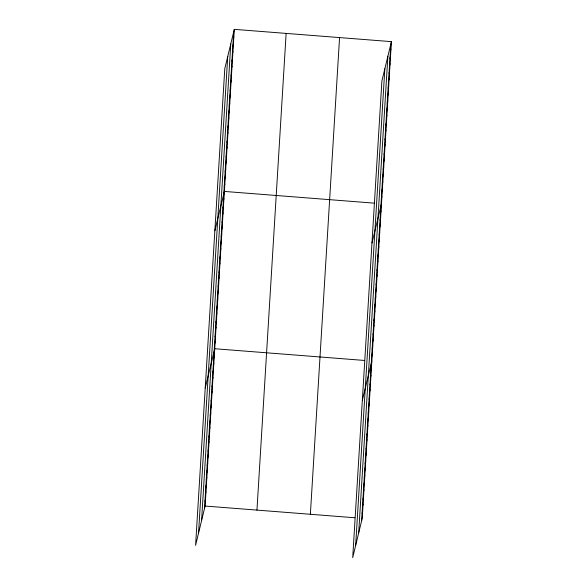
<?xml version="1.0" encoding="UTF-8"?>
<svg xmlns="http://www.w3.org/2000/svg" width="587" height="587" viewBox="0 0 587 587"><rect width="100%" height="100%" fill="white"/><g stroke="black" fill="none" stroke-linecap="round" stroke-linejoin="round"><path stroke-width="0.88" d="M198.538 533.172L227.734 56.477M201.576 520.618L230.772 43.922M204.525 508.43L233.721 31.735M234.294 29.35L224.784 68.664L195.588 545.36L205.105 506.045L234.294 29.35L391.412 41.64L362.216 518.336L352.706 557.65L381.895 80.955L391.412 41.64M256.952 510.103L286.14 33.408M310.369 514.285L339.565 37.583M355.649 545.462L384.845 68.76M358.686 532.908L387.882 56.205M361.636 520.72L390.832 44.018M233.266 39.102L233.846 36.717M232.819 46.468L233.391 44.084M232.364 53.835L232.944 51.451M231.916 61.202L232.489 58.817M231.461 68.569L232.041 66.184M231.014 75.936L231.586 73.551M230.559 83.303L231.139 80.918M230.111 90.669L230.684 88.285M229.656 98.036L230.236 95.652M229.209 105.403L229.788 103.019M228.761 112.77L229.334 110.385M228.306 120.137L228.886 117.76M227.859 127.504L228.431 125.126M227.404 134.871L227.983 132.493M226.956 142.237L227.529 139.86M226.501 149.604L227.081 147.227M226.054 156.971L226.626 154.594M225.599 164.338L226.178 161.961M225.151 171.705L225.724 169.327M224.696 179.072L225.276 176.694M224.249 186.439L224.821 184.061M214.857 230.742L224.373 191.428L374.073 203.139M223.353 200.959L223.933 198.575M222.921 208.106L223.493 205.729M222.48 215.26L223.06 212.876M222.04 222.414L222.62 220.03M221.607 229.561L222.18 227.184M221.167 236.715L221.747 234.33M220.727 243.862L221.306 241.484M220.294 251.016L220.866 248.631M219.854 258.163L220.426 255.785M219.413 265.317L219.993 262.932M218.98 272.463L219.553 270.086M218.54 279.617L219.112 277.233M218.1 286.764L218.68 284.387M217.667 293.918L218.239 291.534M217.227 301.065L217.799 298.688M216.786 308.219L217.366 305.834M216.354 315.366L216.926 312.988M215.913 322.52L216.486 320.135M215.473 329.667L216.053 327.289M215.033 336.821L215.612 334.436M214.6 343.967L215.172 341.59M205.223 388.051L214.739 348.737L364.439 360.447M213.719 358.268L214.299 355.891M213.286 365.422L213.859 363.037M212.846 372.569L213.426 370.192M212.406 379.723L212.986 377.338M211.973 386.87L212.545 384.492M211.533 394.024L212.112 391.639M211.093 401.17L211.672 398.793M210.66 408.325L211.232 405.94M210.219 415.471L210.792 413.094M209.779 422.625L210.359 420.241M209.346 429.772L209.919 427.395M208.906 436.926L209.478 434.541M208.466 444.073L209.045 441.695M208.033 451.227L208.605 448.842M207.593 458.374L208.165 455.996M207.152 465.528L207.732 463.143M206.719 472.674L207.292 470.297M206.279 479.828L206.851 477.444M205.839 486.975L206.419 484.598M205.399 494.129L205.978 491.745M204.966 501.283L205.538 498.899M390.384 51.385L390.957 49.007M389.929 58.751L390.509 56.374M389.482 66.118L390.054 63.741M389.027 73.485L389.607 71.108M388.579 80.852L389.152 78.475M388.124 88.219L388.704 85.841M387.677 95.586L388.249 93.208M387.222 102.952L387.802 100.575M386.774 110.327L387.347 107.942M386.319 117.694L386.899 115.309M385.872 125.06L386.444 122.676M385.417 132.427L385.997 130.043M384.969 139.794L385.542 137.409M384.514 147.161L385.094 144.776M384.067 154.528L384.639 152.143M383.612 161.895L384.192 159.51M383.164 169.261L383.737 166.877M382.709 176.628L383.289 174.244M382.262 183.995L382.834 181.61M381.807 191.362L382.386 188.985M381.359 198.729L381.932 196.352M371.975 243.025L381.484 203.718M380.471 213.25L381.044 210.865M380.031 220.396L380.603 218.019M379.591 227.551L380.171 225.166M379.158 234.697L379.73 232.32M378.718 241.851L379.29 239.467M378.277 248.998L378.857 246.621M377.845 256.152L378.417 253.767M377.404 263.299L377.977 260.922M376.964 270.453L377.544 268.068M376.524 277.6L377.103 275.222M376.091 284.754L376.663 282.369M375.651 291.9L376.23 289.523M375.21 299.054L375.79 296.67M374.777 306.201L375.35 303.824M374.337 313.355L374.917 310.971M373.897 320.502L374.477 318.125M373.464 327.656L374.036 325.271M373.024 334.803L373.603 332.425M372.584 341.957L373.163 339.572M372.151 349.104L372.723 346.726M371.71 356.258L372.283 353.873M362.34 400.341L371.85 361.027M370.837 370.558L371.41 368.174M370.397 377.705L370.969 375.328M369.957 384.859L370.536 382.475M369.524 392.006L370.096 389.629M369.084 399.16L369.656 396.775M368.643 406.307L369.223 403.929M368.21 413.461L368.783 411.076M367.77 420.608L368.343 418.23M367.33 427.762L367.91 425.377M366.89 434.916L367.469 432.531M366.457 442.062L367.029 439.685M366.017 449.216L366.596 446.832M365.576 456.363L366.156 453.986M365.143 463.517L365.716 461.133M364.703 470.664L365.283 468.287M364.263 477.818L364.843 475.433M363.83 484.965L364.402 482.587M363.39 492.119L363.969 489.734M362.949 499.266L363.529 496.888M362.517 506.42L363.089 504.035M362.076 513.566L362.649 511.189M205.105 506.045L354.805 517.756"/></g></svg>
